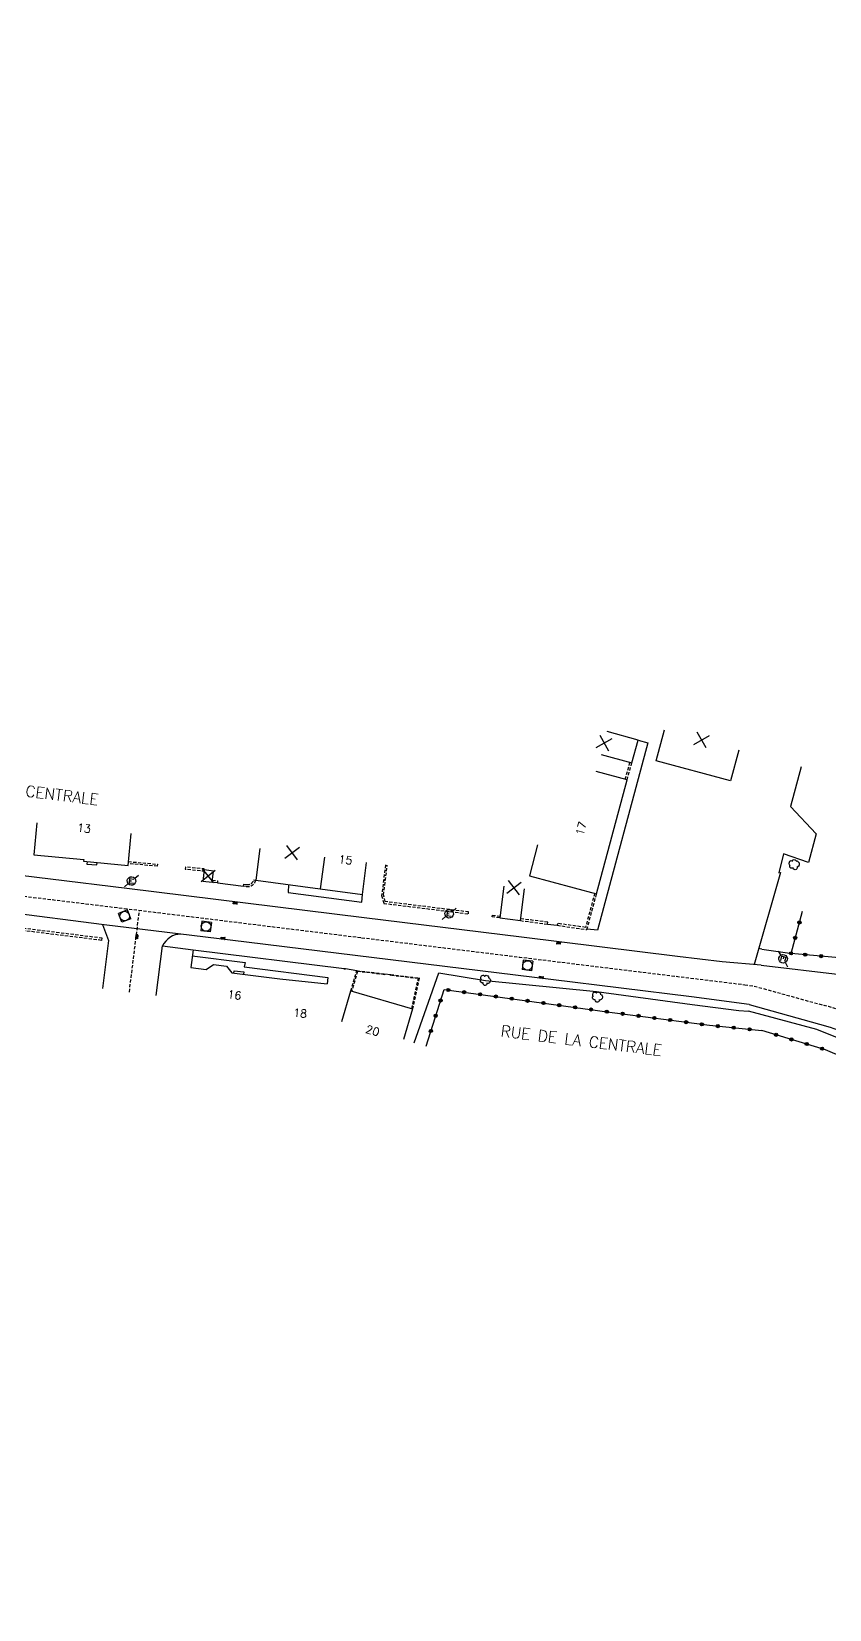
# Model space of a CAD drawing. Header units: millimetres. Extents: x 113000 to 114000, y 148263 to 149000.
# Drawn here: x 113232.5 to 113357.2, y 148753.5 to 149000 of the extents above; entities that cross this region are included whole.
import ezdxf
from ezdxf.enums import TextEntityAlignment as Align

# ---------------------------------------------------------------- set-up
doc = ezdxf.new("R2010")
doc.units = ezdxf.units.MM
doc.linetypes.add('DASHED', pattern=[0.75, 0.5, -0.25])
doc.layers.get('0').update_dxf_attribs({"linetype": 'CONTINUOUS'})
for name, color, linetype in [('W0001', 6, 'DASHED'), ('W0008', 7, 'CONTINUOUS'), ('W0100', 7, 'CONTINUOUS'), ('W0112', 1, 'DASHED'), ('W0211', 2, 'CONTINUOUS'), ('W0300', 7, 'CONTINUOUS'), ('W0322', 7, 'CONTINUOUS'), ('W0334', 7, 'CONTINUOUS'), ('W0400', 7, 'CONTINUOUS'), ('W0420', 7, 'CONTINUOUS'), ('W0471', 7, 'CONTINUOUS'), ('W0989', 7, 'CONTINUOUS'), ('W0991', 7, 'CONTINUOUS'), ('W1102', 7, 'CONTINUOUS')]:
    doc.layers.add(name, color=color, linetype=linetype)
doc.styles.get("Standard").update_dxf_attribs({"font": 'romans.shx', "width": 0.85})

# ---------------------------------------------------------------- blocks, each defined once
blk = doc.blocks.new('t991o')
at = {"color": 0, "linetype": 'Continuous'}
for p, q in [((-1, 1), (1, -1)), ((-1, -1), (1, 1))]:
    blk.add_line(p, q, dxfattribs=at)
blk = doc.blocks.new('t322o')
at = {"color": 0, "linetype": 'Continuous'}
for radius in [0.25, 0.15]:
    blk.add_circle((0, 0), radius, dxfattribs=at)
blk = doc.blocks.new('T471')
for p, q in [((-0.333334, 0.333334), (-0.333334, -0.333334)), ((-0.333334, 0.333334), (0.333334, 0.333334)), ((-0.333334, 0), (0, 0)), ((0.500001, 0.500001), (1.000002, 1.000002)), ((-0.500001, -0.500001), (-1.000002, -1.000002)), ((-0.333334, -0.333334), (0.333334, -0.333334))]:
    blk.add_line(p, q)
blk.add_ellipse((0, 0), major_axis=(0.471405, 0.471405), ratio=1, start_param=5.4977871438, end_param=11.780972451)
blk = doc.blocks.new('T400')
for p, q in [((-0.15, 0.3), (0.15, 0.3)), ((-0.15, -0.25), (-0.15, 0.3)), ((-0.15, 0.15), (0.15, 0.15)), ((-0.15, 0), (0.15, 0)), ((0.15, 0.3), (0.15, -0.25)), ((-0.15, -0.15), (0.15, -0.15)), ((-0.15, -0.25), (-0.15, -0.3)), ((-0.15, -0.3), (0.15, -0.3)), ((0.15, -0.3), (0.15, -0.25))]:
    blk.add_line(p, q)
blk = doc.blocks.new('T300')
for p, q in [((-0.8, 0.51), (-0.86, 0.34)), ((-0.86, 0.34), (-0.86, 0.17)), ((-0.86, 0.17), (-0.74, 0.06)), ((-0.69, 0.63), (-0.8, 0.51)), ((-0.8, -0.06), (-0.74, 0.06)), ((-0.74, 0.06), (-0.69, 0.11)), ((-0.57, 0.69), (-0.69, 0.63)), ((-0.46, 0.69), (-0.57, 0.69)), ((-0.29, 0.63), (-0.46, 0.69)), ((-0.29, 0.63), (-0.17, 0.74)), ((-0.23, 0.57), (-0.29, 0.63)), ((-0.17, 0.74), (-0.06, 0.8)), ((-0.06, 0.8), (0.06, 0.8)), ((0.06, 0.8), (0.23, 0.74)), ((0.23, 0.74), (0.34, 0.63)), ((0.34, 0.63), (0.4, 0.51)), ((0.46, 0.46), (0.34, 0.46)), ((0.4, 0.51), (0.4, 0.46)), ((0.57, 0.4), (0.46, 0.46)), ((0.57, 0.4), (0.69, 0.29)), ((0.69, 0.29), (0.74, 0.17)), ((0.74, 0.06), (0.69, -0.17)), ((0.74, 0.17), (0.74, 0.06)), ((-0.8, -0.17), (-0.8, -0.06)), ((-0.8, -0.23), (-0.8, -0.17)), ((-0.74, -0.34), (-0.8, -0.23)), ((-0.69, -0.4), (-0.74, -0.34)), ((-0.51, -0.46), (-0.69, -0.4)), ((-0.4, -0.46), (-0.51, -0.46)), ((-0.4, -0.46), (-0.34, -0.46)), ((-0.34, -0.46), (-0.34, -0.4)), ((-0.34, -0.51), (-0.34, -0.46)), ((-0.29, -0.63), (-0.34, -0.51)), ((-0.17, -0.74), (-0.29, -0.63)), ((-0.06, -0.8), (-0.17, -0.74)), ((0.06, -0.8), (-0.06, -0.8)), ((0.17, -0.74), (0.06, -0.8)), ((0.23, -0.69), (0.17, -0.74)), ((0.29, -0.46), (0.23, -0.46)), ((0.29, -0.63), (0.23, -0.69)), ((0.46, -0.4), (0.29, -0.46)), ((0.34, -0.51), (0.29, -0.63)), ((0.34, -0.51), (0.34, -0.46)), ((0.57, -0.34), (0.46, -0.4)), ((0.63, -0.29), (0.57, -0.34)), ((0.69, -0.17), (0.63, -0.29))]:
    blk.add_line(p, q)
blk = doc.blocks.new('T420')
for p, q in [((0.75, 0.75), (-0.75, 0.75)), ((-0.75, 0.75), (-0.75, -0.75)), ((0.75, 0.75), (0.75, -0.75)), ((0.75, -0.75), (-0.75, -0.75))]:
    blk.add_line(p, q)
blk.add_ellipse((0, 0), major_axis=(-0.53, 0.53), ratio=1, start_param=3.926991, end_param=10.210176)

msp = doc.modelspace()

# ---------------------------------------------------------------- linework, layer by layer
at = {"layer": 'W0001'}
for points in [[(113000, 148936.95, -0.032732), (113010.03, 148932.36, 0.01085), (113030.9, 148923.19), (113052.04, 148917.67, 0.124071), (113059.03, 148917.03, -0.105841), (113069.79, 148914.24, -0.000615), (113123.14, 148884.19, 0.03324), (113134.72, 148876.94), (113165.96, 148872.95), (113182.81, 148870.88), (113223.04, 148865.91), (113246.95, 148863), (113284.05, 148858.43), (113308.66, 148855.41), (113343.93, 148851.08), (113345.41, 148850.87)], [(113345.41, 148850.87), (113356.39, 148847.83, -0.056203), (113365.75, 148844.05, -0.000561), (113376.22, 148838.39), (113385.9, 148832.39)]]:
    msp.add_lwpolyline(points, format="xyb", dxfattribs=at)
at = {"layer": 'W0001', "flags": 128}
msp.add_lwpolyline([(113247.74, 148849.93), (113249.32, 148862.71)], dxfattribs=at)
at = {"layer": 'W0008'}
for points in [[(113346.48, 148854.15), (113340.4, 148854.65), (113333.4, 148855.51), (113309.04, 148858.51), (113284.43, 148861.53), (113247.33, 148866.11), (113223.41, 148869.02), (113183.19, 148873.98), (113166.25, 148876.07, -0.0692), (113165.08, 148876.3, -0.32237), (113163.92, 148878.53), (113164.44, 148880.99), (113166.33, 148889.91), (113170.62, 148908.74), (113171.92, 148914.15), (113173.31, 148919.71, -0.056096), (113178.52, 148935.09), (113185.62, 148949.97), (113189.3, 148957.75, 0.044195), (113199.67, 148989.01), (113202.53, 149000)], [(113344.61, 148847.98), (113335.6, 148849.21), (113313.62, 148851.88), (113297.06, 148853.93), (113263.52, 148858.03), (113243.82, 148860.46), (113228.45, 148862.39), (113208.59, 148864.82), (113168.35, 148869.78), (113156.45, 148871.24), (113142.34, 148872.96), (113140.84, 148873.05, 0.253387), (113135.83, 148869.58), (113132.43, 148862.94), (113106.28, 148811.36), (113095.73, 148790.74), (113086.18, 148771.78), (113079.13, 148757.92), (113075.81, 148751.48)], [(113255.8, 148858.98, 0.296496), (113252.93, 148857.13, 0.296496)]]:
    msp.add_lwpolyline(points, format="xyb", dxfattribs=at)
for points in [[(113243.52, 148860.49), (113244.48, 148857.99), (113243.53, 148850.47)], [(113346.48, 148854.15), (113358.84, 148852.66)]]:
    msp.add_lwpolyline(points, dxfattribs=at)
at = {"layer": 'W0008', "flags": 128}
msp.add_lwpolyline([(113344.61, 148847.98), (113355.59, 148844.94, -0.056203), (113364.33, 148841.42, -0.000604), (113375.6, 148835.31), (113385.18, 148829.28), (113401.94, 148818.62), (113423.28, 148805.11), (113438.63, 148795.36), (113458.53, 148782.73), (113477.05, 148770.96), (113493, 148760.83), (113506.82, 148752.04), (113510, 148750.03), (113512.3, 148748.67)], format="xyb", dxfattribs=at)
at = {"layer": 'W0100'}
for points in [[(113321.46, 148887.07), (113326.28, 148885.74), (113327.26, 148889.3), (113322.44, 148890.63)], [(113342.98, 148887.75), (113341.68, 148882.92), (113330.08, 148886.06), (113331.39, 148890.89)], [(113311.55, 148872.91), (113310.27, 148868.08), (113320.77, 148865.29), (113325.54, 148883.1), (113320.71, 148884.4)], [(113233.28, 148876.36), (113232.8, 148871.39), (113240.61, 148870.64), (113240.58, 148870.38), (113247.54, 148869.71), (113248.02, 148874.69)], [(113268.16, 148872.38), (113267.49, 148867.43), (113277.55, 148866.06), (113284.19, 148865.2), (113284.83, 148870.16)], [(113306.25, 148866.47), (113305.62, 148861.51), (113308.87, 148861.09), (113309.5, 148866.05)], [(113251.95, 148849.4), (113252.93, 148857.13), (113257.7, 148856.53), (113257.35, 148853.76), (113259.77, 148853.45), (113260.87, 148854.25), (113262.91, 148853.96), (113263.74, 148852.95), (113271.26, 148851.99), (113278.65, 148851.23), (113278.65, 148851.23)], [(113280.96, 148845.31), (113282.37, 148850.11), (113291.99, 148847.29), (113290.59, 148842.5)]]:
    msp.add_lwpolyline(points, dxfattribs=at)
msp.add_lwpolyline([(113259.41, 148869.04), (113259.23, 148867.28), (113260.7, 148867.09), (113260.88, 148868.84)], close=True, dxfattribs=at)
at = {"layer": 'W0112'}
for points in [[(113325.25, 148883.18), (113325.99, 148885.82)], [(113325.54, 148883.1), (113326.28, 148885.74)], [(113247.6, 148870.32), (113252.13, 148869.91), (113252.1, 148869.59), (113247.57, 148870)], [(113287.78, 148869.79), (113287.17, 148865.02), (113287.51, 148863.79), (113300.74, 148862.16), (113300.77, 148862.45), (113287.74, 148864.06), (113287.46, 148865.1), (113288.06, 148869.75)], [(113260.73, 148867.41), (113261.54, 148867.31), (113261.5, 148866.99), (113260.7, 148867.09)], [(113320.48, 148865.37), (113319.04, 148860.03), (113314.65, 148860.66), (113314.61, 148860.36), (113319.26, 148859.7), (113320.77, 148865.29)], [(113305.62, 148861.51), (113304.46, 148861.67), (113304.5, 148861.97), (113305.66, 148861.8)], [(113308.87, 148861.09), (113313.1, 148860.55), (113313.14, 148860.85), (113308.9, 148861.39)], [(113282.37, 148850.11), (113283.29, 148853.28), (113287.64, 148852.78), (113287.63, 148852.65), (113283.38, 148853.15), (113282.49, 148850.08)], [(113291.87, 148847.33), (113292.91, 148852.03), (113288.58, 148852.54), (113288.59, 148852.66), (113293.06, 148852.13), (113291.99, 148847.29)]]:
    msp.add_lwpolyline(points, dxfattribs=at)
at = {"layer": 'W0112', "flags": 128}
msp.add_lwpolyline([(113259.41, 148869.04), (113259.42, 148869.17), (113256.51, 148869.47), (113256.48, 148869.15), (113259.39, 148868.85)], dxfattribs=at)
at = {"layer": 'W0112'}
msp.add_lwpolyline([(113265.58, 148866.48), (113265.61, 148866.8), (113266.06, 148866.75, 0.431502), (113267.17, 148867.48), (113267.49, 148867.43, -0.426936), (113266, 148866.43)], format="xyb", close=True, dxfattribs=at)
msp.add_lwpolyline([(113243.38, 148858.01), (113217.66, 148861.22), (113217.71, 148861.62), (113243.43, 148858.41)], close=True, dxfattribs=at)
at = {"layer": 'W0112', "flags": 128}
msp.add_lwpolyline([(113281.5, 148853.49), (113281.31, 148853.51), (113281.33, 148853.63), (113281.51, 148853.61)], close=True, dxfattribs=at)
at = {"layer": 'W0211'}
for points in [[(113292.28, 148842), (113296.13, 148852.95), (113303.43, 148851.76), (113320.77, 148850.01), (113335.71, 148847.99), (113342.99, 148847.03), (113344.49, 148846.97)], [(113464.98, 148775.13), (113465.93, 148776.49), (113456.21, 148782.92), (113444.4, 148790.38), (113426.54, 148801.72), (113409.88, 148812.41), (113390.73, 148825.08), (113384.51, 148828.39), (113374.72, 148834.34), (113364.11, 148840.49), (113355.21, 148844.1), (113344.49, 148846.97)]]:
    msp.add_lwpolyline(points, dxfattribs=at)
at = {"layer": 'W0322'}
for points in [[(113351.16, 148855.98), (113352.95, 148862.59)], [(113363.34, 148854.85), (113351.16, 148855.98)], [(113294.12, 148841.46), (113296.92, 148850.35), (113322.41, 148846.86), (113338.44, 148844.74), (113346.62, 148843.92)], [(113464.98, 148775.13), (113454.94, 148781.55), (113441.42, 148790.11), (113425.55, 148799.87), (113403.35, 148814.12), (113389.41, 148822.8), (113382.98, 148826.68), (113375.97, 148831.01), (113369.32, 148835.04), (113361.8, 148838.66), (113356.55, 148840.92), (113346.62, 148843.92)]]:
    msp.add_lwpolyline(points, dxfattribs=at)
at = {"layer": 'W0334'}
for points in [[(113327.26, 148889.3), (113328.77, 148888.88), (113320.92, 148859.62), (113319.28, 148859.77)], [(113352.76, 148885.1), (113351.09, 148878.93), (113355.1, 148874.64), (113353.89, 148870.19), (113349.98, 148871.51), (113349.26, 148868.55), (113349.5, 148868.59), (113345.39, 148854.24)], [(113241.15, 148870.33), (113241.11, 148869.91), (113242.67, 148869.79), (113242.71, 148870.18)], [(113261.5, 148866.99), (113265.58, 148866.48)], [(113272.64, 148866.72), (113272.54, 148865.5), (113284.06, 148863.99), (113284.19, 148865.2)], [(113313.1, 148860.55), (113314.61, 148860.36)], [(113257.58, 148855.58), (113265.84, 148854.53), (113265.71, 148853.85), (113278.77, 148852.2), (113278.65, 148851.23)], [(113257.7, 148856.53), (113281.33, 148853.63)], [(113346.59, 148856.64), (113350.99, 148856.01)], [(113264.09, 148852.9), (113264.13, 148853.27), (113265.62, 148853.09), (113265.57, 148852.71)], [(113281.51, 148853.61), (113283.29, 148853.28)], [(113287.64, 148852.78), (113288.59, 148852.66)]]:
    msp.add_lwpolyline(points, dxfattribs=at)
at = {"layer": 'W0334', "flags": 128}
msp.add_lwpolyline([(113346.59, 148856.64), (113346.1, 148856.72)], dxfattribs=at)
at = {"layer": 'W1102'}
msp.add_line((113278.22, 148871.01), (113277.55, 148866.06), dxfattribs=at)

# ---------------------------------------------------------------- block references
at = {"layer": 'W0300'}
for p, rotation in [((113351.73, 148869.83), 10.9647528647421), ((113303.43, 148851.76), 350.7413808971721), ((113320.95, 148849.15), 354.214854351791)]:
    msp.add_blockref('T300', p, dxfattribs=dict(at, rotation=rotation))
at = {"layer": 'W0322'}
for p, rotation in [((113352.47, 148860.81), 74.80955822382421), ((113351.81, 148858.4), 74.80955822382421), ((113351.16, 148855.98), 74.80955822382421), ((113353.38, 148855.78), 174.691796790263), ((113355.87, 148855.55), 174.691796790263), ((113297.59, 148850.26), 352.197654660966), ((113300.07, 148849.92), 352.197654660966), ((113302.55, 148849.58), 352.197654660966), ((113305.02, 148849.24), 352.197654660966), ((113296.38, 148848.61), 72.5136992548523), ((113307.5, 148848.9), 352.197654660966), ((113309.98, 148848.56), 352.197654660966), ((113312.46, 148848.22), 352.197654660966), ((113314.93, 148847.88), 352.197654660966), ((113317.41, 148847.54), 352.197654660966), ((113319.89, 148847.21), 352.197654660966), ((113322.36, 148846.87), 352.197654660966), ((113295.62, 148846.23), 72.5136992548523), ((113324.84, 148846.54), 352.4785203547595), ((113327.32, 148846.21), 352.4785203547595), ((113329.8, 148845.88), 352.4785203547595), ((113332.28, 148845.56), 352.4785203547595), ((113334.76, 148845.23), 352.4785203547595), ((113337.23, 148844.9), 352.4785203547595), ((113339.72, 148844.62), 354.2875870291361), ((113342.2, 148844.37), 354.2875870291361), ((113294.87, 148843.84), 72.5136992548523), ((113344.69, 148844.12), 354.2875870291361), ((113348.84, 148843.26), 163.166323928028), ((113351.23, 148842.53), 163.166323928028), ((113353.62, 148841.81), 163.166323928028), ((113356.01, 148841.08), 163.166323928028)]:
    msp.add_blockref('t322o', p, dxfattribs=dict(at, rotation=rotation))
at = {"layer": 'W0400'}
for p, rotation in [((113264.29, 148863.84), 82.3158215306257), ((113248.91, 148858.59), 173.6548987117339), ((113262.39, 148858.33), 82.96971300494498), ((113314.82, 148857.6), 262.98136312727), ((113312.15, 148852.21), 82.94454229805196)]:
    msp.add_blockref('T400', p, dxfattribs=dict(at, rotation=rotation))
at = {"layer": 'W0420'}
for p, rotation in [((113247.02, 148861.8), 291.064279870555), ((113259.73, 148860.17), 352.969713004945), ((113309.96, 148854.09), 352.944542298052)]:
    msp.add_blockref('T420', p, dxfattribs=dict(at, rotation=rotation))
at = {"layer": 'W0471'}
for p, rotation in [((113248.07, 148867.29), 354.877420715062), ((113297.73, 148862.16), 352.962201427923), ((113349.92, 148855.12), 254.80955822376)]:
    msp.add_blockref('T471', p, dxfattribs=dict(at, rotation=rotation))
at = {"layer": 'W0991'}
for p, rotation in [((113321.95, 148888.85), 344.5843465837228), ((113337.18, 148889.32), 74.86305125640251), ((113273.19, 148871.7), 82.25171529124374), ((113260.05, 148868.08), 84.1254542672628), ((113307.87, 148866.26), 82.75558143422893)]:
    msp.add_blockref('t991o', p, dxfattribs=dict(at, rotation=rotation))

# ---------------------------------------------------------------- texts
at = {"layer": 'W0989'}
for p in [(113230.34, 148881.52), (113318.38, 148842.35)]:
    msp.add_text('RUE DE LA CENTRALE', height=1.75, rotation=353.0634, dxfattribs=at).set_placement(p, align=Align.MIDDLE)
at = {"layer": 'W0991'}
for s, rotation, p in [('17', 75.1407, (113318.35, 148875.48)), ('13', 353.516, (113240.65, 148875.53)), ('15', 352.6934, (113281.53, 148870.59)), ('16', 352.7801, (113264.18, 148849.48)), ('18', 354.1138, (113274.44, 148846.64)), ('20', 343.6788, (113285.77, 148843.91))]:
    msp.add_text(s, height=1.25, rotation=rotation, dxfattribs=at).set_placement(p, align=Align.MIDDLE)

doc.saveas('drawing.dxf')
